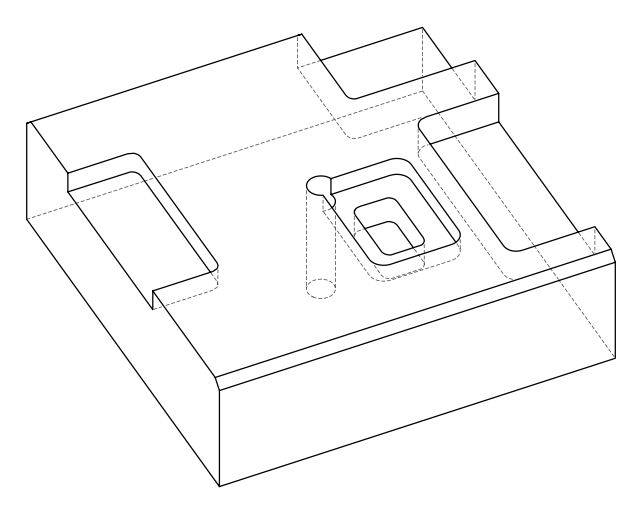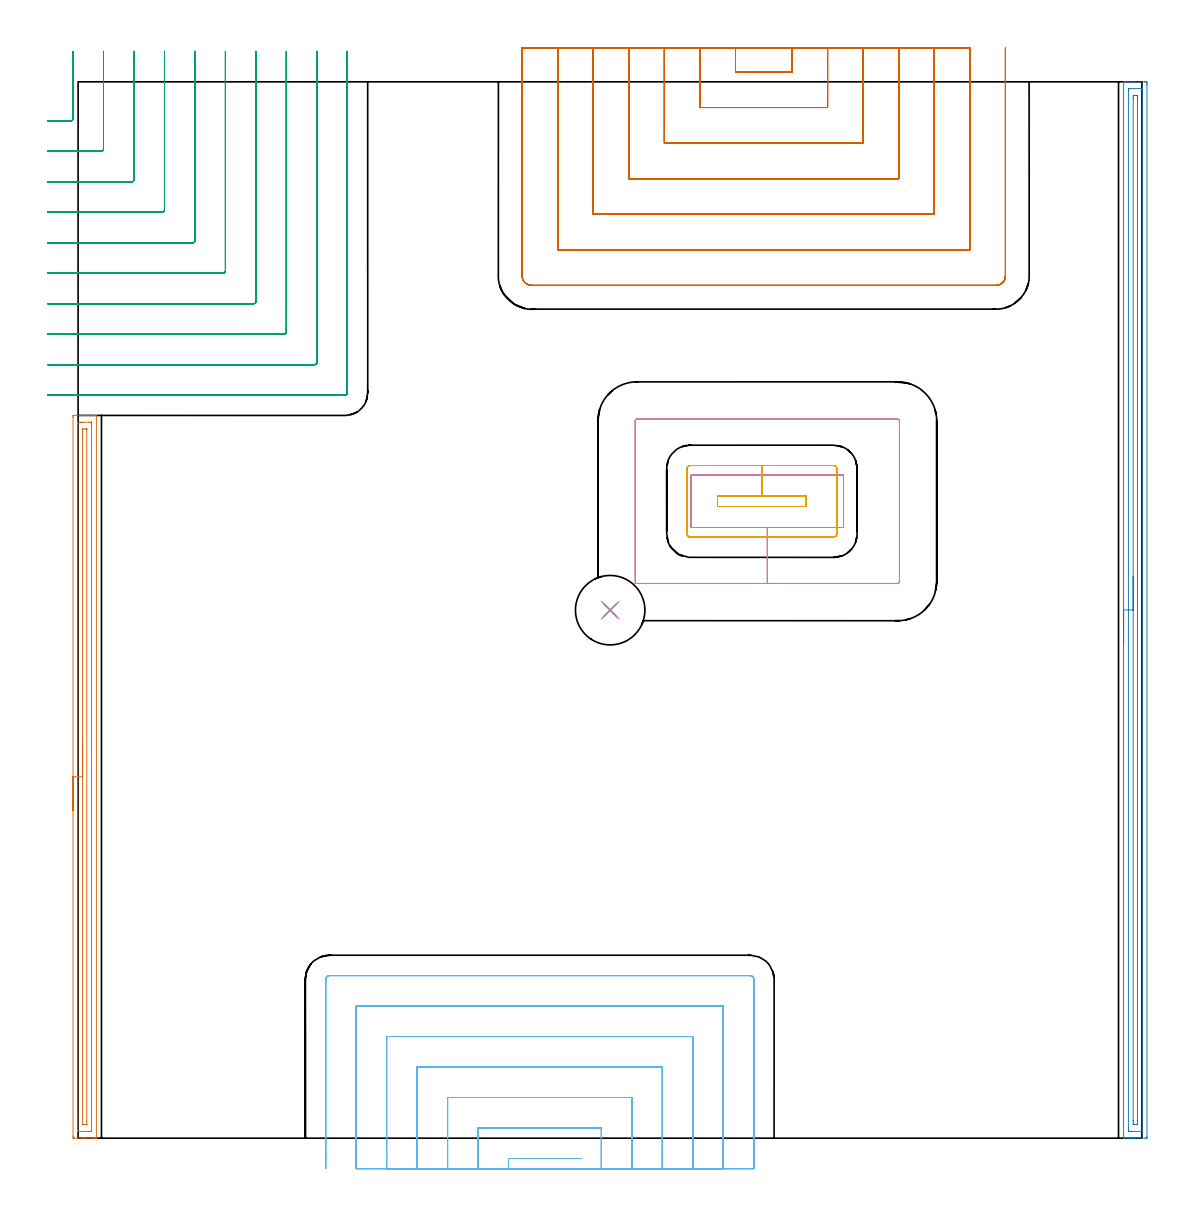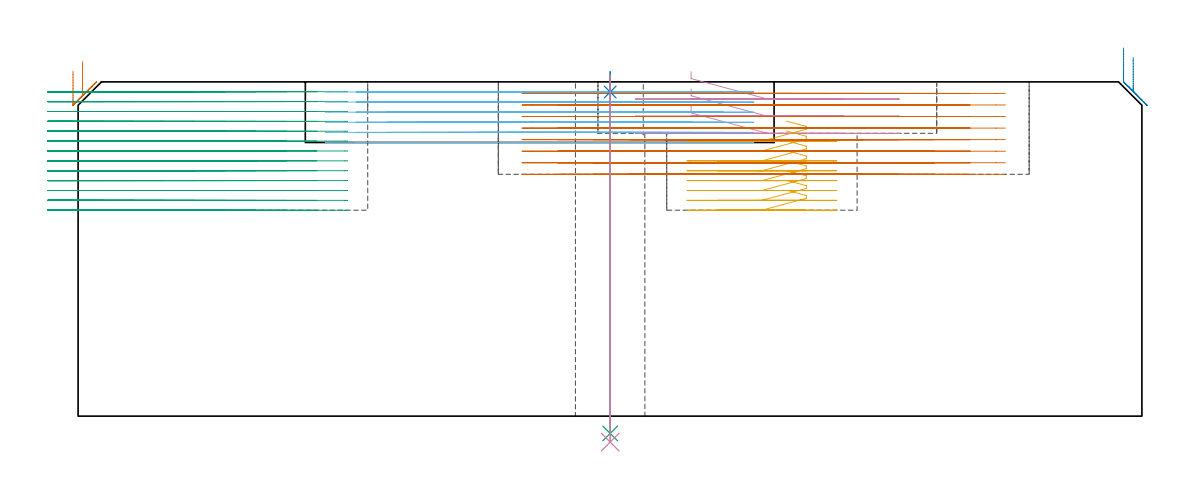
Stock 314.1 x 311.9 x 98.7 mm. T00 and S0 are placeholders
(PLAN: 10 operations, 7 tool changes, 107.5 min)
(1 AREA_MILL | FG_CHAMFER_SURFACE | UGT0205_001 | 5.31 min | 5187 mm3)
(2 AREA_MILL_1 | FG_CHAMFER_SURFACE_1 | UGT0205_001 | 7.67 min | 7431 mm3)
(3 MILL_CORNER_NOTCH_RECTANGULAR | CORNER_NOTCH_RECTANGULAR | NXT0201_011 | Follow Part, ap 3, ae 75% | 31.65 min | 318739 mm3)
(4 MILL_RECTANGULAR_POCKET | POCKET_RECTANGULAR_STRAIGHT | UGT0201_105 | Follow Part, ap 5.5, ae 75% | 2.73 min | 105470 mm3)
(5 MILL_RECTANGULAR_POCKET_1 | POCKET_RECTANGULAR_STRAIGHT_1 | NXT0201_011 | Follow Part, ap 3, ae 75% | 3.91 min | 41313 mm3)
(6 MILL_SLOT | SLOT_PARTIAL_RECTANGULAR | NXT0201_011 | Follow Part, ap 3, ae 75% | 21.74 min | 133399 mm3)
(7 MILL_SLOT_1 | SLOT_PARTIAL_RECTANGULAR_1 | UGT0201_132 | Follow Part, ap 3.5, ae 75% | 33.57 min | 285972 mm3)
(8 SPOT_DRILL | STEP1HOLE | NXT0321_9005560120000 | 0.05 min | 23 mm3)
(9 DRILL_THROUGH_HOLE_INTO_CENTER | STEP1HOLE | UGT0301_515 | 0.42 min | 10301 mm3)
(10 DRILL_TO_ENLARGE_THROUGH_HOLE | STEP1HOLE | UGT0301_050 | 0.44 min | 20179 mm3)
(TOOL UGT0205_001 | Chamfer Mill 20 x 3 x 45 deg. | D20 FL50 Z2)
(TOOL NXT0201_011 | ENDMILL 12mm [2P460-1200-NA 1630] | D12 FL38 Z6)
(TOOL UGT0201_105 | End Mill 22 mm | D22 FL25 Z2)
(TOOL UGT0201_132 | Carbide End Mill 14.0 | D14 FL30 Z4)
(TOOL NXT0321_9005560120000 | NC Spot Drill, 120deg, 12mm, HSS, Uncoated | D12 PA120 FL30 Z2)
(TOOL UGT0301_515 | Carbide Drill 12.0 mm | D12 PA118 FL101 Z2)
(TOOL UGT0301_050 | Twist Drill 20.5 mm | D20.5 PA118 FL145 Z2)
(OP 1 AREA_MILL)
G17 G21 G94 G90
T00 M6
G54
G17 G0 G90 X-1.5 Y96.7 S1061 M3
G43 Z108.7 H0
Z101.8
G94 G1 Y96.738 Z100.928 F250.
Y96.852 Z100.064
Y97.041 Z99.212
Y97.303 Z98.38
Y97.637 Z97.574
Y98.04 Z96.8
Y98.508 Z96.064
Y99.04 Z95.372
Y99.629 Z94.729
Y100.272 Z94.14
Y100.964 Z93.609
Y101.7 Z93.14
Y102.474 Z92.737
Y103.28 Z92.403
Y104.112 Z92.141
Y104.963 Z91.952
Y105.828 Z91.838
Y106.7 Z91.8
X-1.499 Y212.806 Z91.801
X-1.496 Y213.191 Z91.802
X-1.492 Y213.39 Z91.805
X-1.118 Y213.4 Z92.179
X1.512 Z94.806
X2.097 Z95.394
X2.388 Z95.685
X4.141 Z97.436
X4.725 Z98.024
X5.146 Z98.445
X5.275 Y213.398 Z98.567
X5.397 Y213.39 Z98.688
X5.4 Y213.252 Z98.7
Y0.148
X5.398 Y0.01 Z98.688
X5.275 Y0.002 Z98.567
X5.146 Y0. Z98.445
X4.724 Z98.023
X4.141 Z97.436
X2.097 Z95.394
X1.512 Z94.806
X0.928 Z94.223
X-1.118 Y0.001 Z92.179
X-1.336 Y0.004 Z91.96
X-1.492 Y0.01 Z91.805
X-1.496 Y0.209 Z91.802
X-1.499 Y0.594 Z91.801
X-1.5 Y106.7 Z91.8
X-0.086 Z93.214
X-0.085 Y210.863 Z93.215
X-0.083 Y211.023 Z93.217
X-0.079 Y211.379 Z93.221
X0.27 Y211.394 Z93.57
X0.635 Y211.398 Z93.935
X1.141 Y211.4 Z94.441
X1.512 Z94.812
X3.265 Z96.565
X3.771 Z97.071
X3.924 Y211.397 Z97.224
X3.95 Y211.395 Z97.25
X3.972 Y211.391 Z97.272
X3.979 Y211.361 Z97.279
X3.983 Y211.183 Z97.283
X3.985 Y211.023 Z97.285
X3.986 Y210.289 Z97.286
X3.985 Y2.537 Z97.285
X3.983 Y2.377 Z97.283
X3.979 Y2.02 Z97.279
X3.63 Y2.006 Z96.93
X3.265 Y2.002 Z96.565
X2.759 Y2. Z96.059
X2.388 Z95.688
X0.635 Z93.935
X0.129 Z93.429
X-0.024 Y2.003 Z93.276
X-0.05 Y2.005 Z93.25
X-0.072 Y2.009 Z93.228
X-0.079 Y2.039 Z93.221
X-0.083 Y2.217 Z93.217
X-0.085 Y2.377 Z93.215
X-0.086 Y3.111 Z93.214
Y6.348
Y106.7
X1.328 Z94.628
X1.329 Y208.534 Z94.629
X1.33 Y209.239 Z94.63
X1.331 Y209.332 Z94.631
X1.335 Y209.377 Z94.635
X1.337 Y209.39 Z94.637
X1.358 Y209.395 Z94.658
X1.512 Y209.398 Z94.812
X2.231 Y209.4 Z95.531
X2.388 Y209.398 Z95.688
X2.546 Y209.392 Z95.846
X2.563 Y209.39 Z95.863
X2.565 Y209.381 Z95.865
X2.569 Y209.351 Z95.869
X2.571 Y209.301 Z95.871
Y209.239
Y4.866
X2.57 Y4.161 Z95.87
X2.569 Y4.068 Z95.869
X2.565 Y4.023 Z95.865
X2.563 Y4.01 Z95.863
X2.542 Y4.005 Z95.842
X2.388 Y4.002 Z95.688
X1.669 Y4. Z94.969
X1.512 Y4.002 Z94.812
X1.354 Y4.008 Z94.654
X1.337 Y4.01 Z94.637
X1.335 Y4.019 Z94.635
X1.331 Y4.049 Z94.631
X1.329 Y4.099 Z94.629
Y4.161
X1.328 Y106.7 Z94.628
Y107.572 Z94.667
Y108.436 Z94.78
Y109.288 Z94.969
Y110.12 Z95.232
Y110.926 Z95.565
Y111.7 Z95.968
Y112.436 Z96.437
Y113.128 Z96.968
Y113.771 Z97.557
Y114.36 Z98.201
Y114.891 Z98.893
Y115.36 Z99.628
Y115.763 Z100.402
Y116.097 Z101.208
Y116.359 Z102.04
Y116.548 Z102.892
Y116.662 Z103.757
Y116.7 Z104.628
G0 Z108.7
M5
M2
(OP 2 AREA_MILL_1)
G17 G21 G94 G90
T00 M6
G54
G17 G0 G90 X308.7 Y145.95 S1061 M3
G43 Z108.7 H0
G94 G1 Y145.988 Z107.828 F250.
Y146.102 Z106.963
Y146.291 Z106.112
Y146.553 Z105.28
Y146.887 Z104.474
Y147.29 Z103.7
Y147.758 Z102.964
Y148.29 Z102.272
Y148.879 Z101.629
Y149.522 Z101.039
Y150.214 Z100.508
Y150.95 Z100.04
Y151.724 Z99.637
Y152.53 Z99.303
Y153.362 Z99.041
Y154.213 Z98.852
Y155.078 Z98.738
Y155.95 Z98.7
Y311.737
X308.702 Y311.89 Z98.688
X308.838 Y311.898 Z98.554
X308.98 Y311.9 Z98.42
X309.317 Z98.082
X309.959 Z97.436
X311.156 Z96.241
X311.712 Z95.682
X314.94 Z92.457
X315.218 Y311.897 Z92.179
X315.592 Y311.89 Z91.805
X315.596 Y311.676 Z91.802
X315.599 Y311.29 Z91.801
X315.6 Y310.901 Z91.8
X315.599 Y0.61 Z91.801
X315.597 Y0.224 Z91.802
X315.592 Y0.01 Z91.805
X315.218 Y0. Z92.179
X311.712 Z95.682
X311.156 Z96.241
X310.835 Z96.561
X310.279 Z97.117
X309.959 Z97.436
X308.98 Z98.42
X308.838 Y0.002 Z98.554
X308.702 Y0.01 Z98.688
X308.7 Y0.163 Z98.7
Y155.95
X310.114 Z97.286
X310.115 Y309.505 Z97.285
X310.119 Y309.871 Z97.281
X310.121 Y309.886 Z97.279
X310.146 Y309.891 Z97.254
X310.214 Y309.897 Z97.186
X310.318 Y309.899 Z97.082
X310.447 Y309.9 Z96.953
X313.077 Z94.323
X313.953 Z93.447
X314.122 Y309.898 Z93.278
X314.151 Y309.895 Z93.249
X314.177 Y309.891 Z93.223
X314.179 Y309.853 Z93.221
X314.184 Y309.664 Z93.216
X314.185 Y309.505 Z93.215
X314.186 Y308.77 Z93.214
X314.185 Y2.395 Z93.215
X314.181 Y2.029 Z93.219
X314.179 Y2.014 Z93.221
X314.154 Y2.009 Z93.246
X314.086 Y2.003 Z93.314
X313.982 Y2.001 Z93.418
X313.853 Y2. Z93.547
X311.223 Z96.177
X310.347 Z97.053
X310.178 Y2.002 Z97.222
X310.149 Y2.005 Z97.251
X310.123 Y2.009 Z97.277
X310.12 Y2.047 Z97.28
X310.116 Y2.236 Z97.284
X310.115 Y2.395 Z97.285
X310.114 Y3.13 Z97.286
Y155.95
X311.528 Z95.872
X311.529 Y306.826 Z95.871
X311.53 Y307.012 Z95.87
X311.535 Y307.719 Z95.865
X311.541 Y307.893 Z95.859
X311.712 Y307.895 Z95.688
X312.412 Y307.898 Z94.988
X312.588 Y307.895 Z94.812
X312.759 Y307.89 Z94.641
X312.765 Y307.719 Z94.635
X312.768 Y307.536 Z94.632
X312.771 Y306.826 Z94.629
Y306.64
Y5.074
X312.77 Y4.888 Z94.63
X312.764 Y4.181 Z94.636
X312.759 Y4.007 Z94.641
X312.588 Y4.005 Z94.812
X311.888 Y4.002 Z95.512
X311.712 Y4.005 Z95.688
X311.541 Y4.01 Z95.859
X311.535 Y4.181 Z95.865
X311.531 Y4.364 Z95.869
X311.529 Y5.074 Z95.871
X311.528 Y5.26 Z95.872
Y155.95
Y156.822 Z95.91
Y157.686 Z96.023
Y158.538 Z96.212
Y159.37 Z96.475
Y160.176 Z96.808
Y160.95 Z97.211
Y161.686 Z97.68
Y162.378 Z98.211
Y163.021 Z98.8
Y163.61 Z99.444
Y164.141 Z100.136
Y164.61 Z100.872
Y165.013 Z101.645
Y165.347 Z102.451
Y165.609 Z103.283
Y165.798 Z104.135
Y165.912 Z105.
Y165.95 Z105.872
G0 Z108.7
M5
M2
(OP 3 MILL_CORNER_NOTCH_RECTANGULAR)
G17 G21 G94 G90
T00 M6
G54
G17 G0 G90 X-9. Y300.4 S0 M3
G43 Z108.7 H1
Z95.785
G94 G1 X-6. F250.
X-2.094 F500.
G3 X-1.5 Y300.994 R0.6
G1 Y317.709
Y320.709 F250.
G0 Z108.7
X-9. Y291.4
Z95.785
G1 X-6.
X6.905 F500.
G3 X7.5 Y291.995 R0.6
G1 Y317.9
Y320.9 F250.
G0 Z108.7
X-9. Y282.4
Z95.785
G1 X-6.
X15.905 F500.
G3 X16.5 Y282.995 R0.6
G1 Y317.9
Y320.9 F250.
G0 Z108.7
X-9. Y273.4
Z95.785
G1 X-6.
X24.905 F500.
G3 X25.5 Y273.995 R0.6
G1 Y317.9
Y320.9 F250.
G0 Z108.7
X-9. Y264.4
Z95.785
G1 X-6.
X33.904 F500.
G3 X34.5 Y264.996 R0.6
G1 Y317.9
Y320.9 F250.
G0 Z108.7
X-9. Y255.4
Z95.785
G1 X-6.
X42.904 F500.
G3 X43.5 Y255.996 R0.6
G1 Y317.9
Y320.9 F250.
G0 Z108.7
X-9. Y246.4
Z95.785
G1 X-6.
X51.904 F500.
G3 X52.5 Y246.996 R0.6
G1 Y317.9
Y320.9 F250.
G0 Z108.7
X-9. Y237.4
Z95.785
G1 X-6.
X60.903 F500.
G3 X61.5 Y237.997 R0.6
G1 Y317.9
Y320.9 F250.
G0 Z108.7
X-9. Y228.4
Z95.785
G1 X-6.
X69.903 F500.
G3 X70.5 Y228.997 R0.6
G1 Y317.9
Y320.9 F250.
G0 Z108.7
X-9. Y219.4
Z95.785
G1 X-6.
X78.8 F500.
G3 X79.5 Y220.1 R0.7
G1 Y317.9
Y320.9 F250.
G0 Z108.7
X-9. Y300.4
Z92.869
G1 X-6.
X-2.094 F500.
G3 X-1.5 Y300.994 R0.6
G1 Y317.709
Y320.709 F250.
G0 Z108.7
X-9. Y291.4
Z92.869
G1 X-6.
X6.905 F500.
G3 X7.5 Y291.995 R0.6
G1 Y317.9
Y320.9 F250.
G0 Z108.7
X-9. Y282.4
Z92.869
G1 X-6.
X15.905 F500.
G3 X16.5 Y282.995 R0.6
G1 Y317.9
Y320.9 F250.
G0 Z108.7
X-9. Y273.4
Z92.869
G1 X-6.
X24.905 F500.
G3 X25.5 Y273.995 R0.6
G1 Y317.9
Y320.9 F250.
G0 Z108.7
X-9. Y264.4
Z92.869
G1 X-6.
X33.904 F500.
G3 X34.5 Y264.996 R0.6
G1 Y317.9
Y320.9 F250.
G0 Z108.7
X-9. Y255.4
Z92.869
G1 X-6.
X42.904 F500.
G3 X43.5 Y255.996 R0.6
G1 Y317.9
Y320.9 F250.
G0 Z108.7
X-9. Y246.4
Z92.869
G1 X-6.
X51.904 F500.
G3 X52.5 Y246.996 R0.6
G1 Y317.9
Y320.9 F250.
G0 Z108.7
X-9. Y237.4
Z92.869
G1 X-6.
X60.904 F500.
G3 X61.5 Y237.996 R0.6
G1 Y317.9
Y320.9 F250.
G0 Z108.7
X-9. Y228.4
Z92.869
G1 X-6.
X69.903 F500.
G3 X70.5 Y228.997 R0.6
G1 Y317.9
Y320.9 F250.
G0 Z108.7
X-9. Y219.4
Z92.869
G1 X-6.
X78.8 F500.
G3 X79.5 Y220.1 R0.7
G1 Y317.9
Y320.9 F250.
G0 Z108.7
X-9. Y300.4
Z89.954
G1 X-6.
X-2.094 F500.
G3 X-1.5 Y300.994 R0.6
G1 Y317.709
Y320.709 F250.
G0 Z108.7
X-9. Y291.4
Z89.954
G1 X-6.
X6.905 F500.
G3 X7.5 Y291.995 R0.6
G1 Y317.9
Y320.9 F250.
G0 Z108.7
X-9. Y282.4
Z89.954
G1 X-6.
X15.905 F500.
G3 X16.5 Y282.995 R0.6
G1 Y317.9
Y320.9 F250.
G0 Z108.7
X-9. Y273.4
Z89.954
G1 X-6.
X24.905 F500.
G3 X25.5 Y273.995 R0.6
G1 Y317.9
Y320.9 F250.
G0 Z108.7
X-9. Y264.4
Z89.954
G1 X-6.
X33.904 F500.
G3 X34.5 Y264.996 R0.6
G1 Y317.9
Y320.9 F250.
G0 Z108.7
X-9. Y255.4
Z89.954
G1 X-6.
X42.904 F500.
G3 X43.5 Y255.996 R0.6
G1 Y317.9
Y320.9 F250.
G0 Z108.7
X-9. Y246.4
Z89.954
G1 X-6.
X51.904 F500.
G3 X52.5 Y246.996 R0.6
G1 Y317.9
Y320.9 F250.
G0 Z108.7
X-9. Y237.4
Z89.954
G1 X-6.
X60.904 F500.
G3 X61.5 Y237.996 R0.6
G1 Y317.9
Y320.9 F250.
G0 Z108.7
X-9. Y228.4
Z89.954
G1 X-6.
X69.903 F500.
G3 X70.5 Y228.997 R0.6
G1 Y317.9
Y320.9 F250.
G0 Z108.7
X-9. Y219.4
Z89.954
G1 X-6.
X78.8 F500.
G3 X79.5 Y220.1 R0.7
G1 Y317.9
Y320.9 F250.
G0 Z108.7
X-9. Y300.4
Z87.038
G1 X-6.
X-2.094 F500.
G3 X-1.5 Y300.994 R0.6
G1 Y317.709
Y320.709 F250.
G0 Z108.7
X-9. Y291.4
Z87.038
G1 X-6.
X6.905 F500.
G3 X7.5 Y291.995 R0.6
G1 Y317.9
Y320.9 F250.
G0 Z108.7
X-9. Y282.4
Z87.038
G1 X-6.
X15.905 F500.
G3 X16.5 Y282.995 R0.6
G1 Y317.9
Y320.9 F250.
G0 Z108.7
X-9. Y273.4
Z87.038
G1 X-6.
X24.905 F500.
G3 X25.5 Y273.995 R0.6
G1 Y317.9
Y320.9 F250.
G0 Z108.7
X-9. Y264.4
Z87.038
G1 X-6.
X33.904 F500.
G3 X34.5 Y264.996 R0.6
G1 Y317.9
Y320.9 F250.
G0 Z108.7
X-9. Y255.4
Z87.038
G1 X-6.
X42.904 F500.
G3 X43.5 Y255.996 R0.6
G1 Y317.9
Y320.9 F250.
G0 Z108.7
X-9. Y246.4
Z87.038
G1 X-6.
X51.904 F500.
G3 X52.5 Y246.996 R0.6
G1 Y317.9
Y320.9 F250.
G0 Z108.7
X-9. Y237.4
Z87.038
G1 X-6.
X60.904 F500.
G3 X61.5 Y237.996 R0.6
G1 Y317.9
Y320.9 F250.
G0 Z108.7
X-9. Y228.4
Z87.038
G1 X-6.
X69.903 F500.
G3 X70.5 Y228.997 R0.6
G1 Y317.9
Y320.9 F250.
G0 Z108.7
X-9. Y219.4
Z87.038
G1 X-6.
X78.8 F500.
G3 X79.5 Y220.1 R0.7
G1 Y317.9
Y320.9 F250.
G0 Z108.7
X-9. Y300.4
Z84.123
G1 X-6.
X-2.094 F500.
G3 X-1.5 Y300.994 R0.6
G1 Y317.709
Y320.709 F250.
G0 Z108.7
X-9. Y291.4
Z84.123
G1 X-6.
X6.905 F500.
G3 X7.5 Y291.995 R0.6
G1 Y317.9
Y320.9 F250.
G0 Z108.7
X-9. Y282.4
Z84.123
G1 X-6.
X15.905 F500.
G3 X16.5 Y282.995 R0.6
G1 Y317.9
Y320.9 F250.
G0 Z108.7
X-9. Y273.4
Z84.123
G1 X-6.
X24.905 F500.
G3 X25.5 Y273.995 R0.6
G1 Y317.9
Y320.9 F250.
G0 Z108.7
X-9. Y264.4
Z84.123
G1 X-6.
X33.904 F500.
G3 X34.5 Y264.996 R0.6
G1 Y317.9
Y320.9 F250.
G0 Z108.7
X-9. Y255.4
Z84.123
G1 X-6.
X42.904 F500.
G3 X43.5 Y255.996 R0.6
G1 Y317.9
Y320.9 F250.
G0 Z108.7
X-9. Y246.4
Z84.123
G1 X-6.
X51.904 F500.
G3 X52.5 Y246.996 R0.6
G1 Y317.9
Y320.9 F250.
G0 Z108.7
X-9. Y237.4
Z84.123
G1 X-6.
X60.904 F500.
G3 X61.5 Y237.996 R0.6
G1 Y317.9
Y320.9 F250.
G0 Z108.7
X-9. Y228.4
Z84.123
G1 X-6.
X69.903 F500.
G3 X70.5 Y228.997 R0.6
G1 Y317.9
Y320.9 F250.
G0 Z108.7
X-9. Y219.4
Z84.123
G1 X-6.
X78.8 F500.
G3 X79.5 Y220.1 R0.7
G1 Y317.9
Y320.9 F250.
G0 Z108.7
X-9. Y300.4
Z81.208
G1 X-6.
X-2.094 F500.
G3 X-1.5 Y300.994 R0.6
G1 Y317.709
Y320.709 F250.
G0 Z108.7
X-9. Y291.4
Z81.208
G1 X-6.
X6.905 F500.
G3 X7.5 Y291.995 R0.6
G1 Y317.9
Y320.9 F250.
G0 Z108.7
X-9. Y282.4
Z81.208
G1 X-6.
X15.905 F500.
G3 X16.5 Y282.995 R0.6
G1 Y317.9
Y320.9 F250.
G0 Z108.7
X-9. Y273.4
Z81.208
G1 X-6.
X24.905 F500.
G3 X25.5 Y273.995 R0.6
G1 Y317.9
Y320.9 F250.
G0 Z108.7
X-9. Y264.4
Z81.208
G1 X-6.
X33.904 F500.
G3 X34.5 Y264.996 R0.6
G1 Y317.9
Y320.9 F250.
G0 Z108.7
X-9. Y255.4
Z81.208
G1 X-6.
X42.904 F500.
G3 X43.5 Y255.996 R0.6
G1 Y317.9
Y320.9 F250.
G0 Z108.7
X-9. Y246.4
Z81.208
G1 X-6.
X51.904 F500.
G3 X52.5 Y246.996 R0.6
G1 Y317.9
Y320.9 F250.
G0 Z108.7
X-9. Y237.4
Z81.208
G1 X-6.
X60.904 F500.
G3 X61.5 Y237.996 R0.6
G1 Y317.9
Y320.9 F250.
G0 Z108.7
X-9. Y228.4
Z81.208
G1 X-6.
X69.903 F500.
G3 X70.5 Y228.997 R0.6
G1 Y317.9
Y320.9 F250.
G0 Z108.7
X-9. Y219.4
Z81.208
G1 X-6.
X78.8 F500.
G3 X79.5 Y220.1 R0.7
G1 Y317.9
Y320.9 F250.
G0 Z108.7
X-9. Y300.4
Z78.292
G1 X-6.
X-2.094 F500.
G3 X-1.5 Y300.994 R0.6
G1 Y317.709
Y320.709 F250.
G0 Z108.7
X-9. Y291.4
Z78.292
G1 X-6.
X6.905 F500.
G3 X7.5 Y291.995 R0.6
G1 Y317.9
Y320.9 F250.
G0 Z108.7
X-9. Y282.4
Z78.292
G1 X-6.
X15.905 F500.
G3 X16.5 Y282.995 R0.6
G1 Y317.9
Y320.9 F250.
G0 Z108.7
X-9. Y273.4
Z78.292
G1 X-6.
X24.905 F500.
G3 X25.5 Y273.995 R0.6
G1 Y317.9
Y320.9 F250.
G0 Z108.7
X-9. Y264.4
Z78.292
G1 X-6.
X33.904 F500.
G3 X34.5 Y264.996 R0.6
G1 Y317.9
Y320.9 F250.
G0 Z108.7
X-9. Y255.4
Z78.292
G1 X-6.
X42.904 F500.
G3 X43.5 Y255.996 R0.6
G1 Y317.9
Y320.9 F250.
G0 Z108.7
X-9. Y246.4
Z78.292
G1 X-6.
X51.904 F500.
G3 X52.5 Y246.996 R0.6
G1 Y317.9
Y320.9 F250.
G0 Z108.7
X-9. Y237.4
Z78.292
G1 X-6.
X60.904 F500.
G3 X61.5 Y237.996 R0.6
G1 Y317.9
Y320.9 F250.
G0 Z108.7
X-9. Y228.4
Z78.292
G1 X-6.
X69.903 F500.
G3 X70.5 Y228.997 R0.6
G1 Y317.9
Y320.9 F250.
G0 Z108.7
X-9. Y219.4
Z78.292
G1 X-6.
X78.8 F500.
G3 X79.5 Y220.1 R0.7
G1 Y317.9
Y320.9 F250.
G0 Z108.7
X-9. Y300.4
Z75.377
G1 X-6.
X-2.094 F500.
G3 X-1.5 Y300.994 R0.6
G1 Y317.709
Y320.709 F250.
G0 Z108.7
X-9. Y291.4
Z75.377
G1 X-6.
X6.905 F500.
G3 X7.5 Y291.995 R0.6
G1 Y317.9
Y320.9 F250.
G0 Z108.7
X-9. Y282.4
Z75.377
G1 X-6.
X15.905 F500.
G3 X16.5 Y282.995 R0.6
G1 Y317.9
Y320.9 F250.
G0 Z108.7
X-9. Y273.4
Z75.377
G1 X-6.
X24.905 F500.
G3 X25.5 Y273.995 R0.6
G1 Y317.9
Y320.9 F250.
G0 Z108.7
X-9. Y264.4
Z75.377
G1 X-6.
X33.904 F500.
G3 X34.5 Y264.996 R0.6
G1 Y317.9
Y320.9 F250.
G0 Z108.7
X-9. Y255.4
Z75.377
G1 X-6.
X42.904 F500.
G3 X43.5 Y255.996 R0.6
G1 Y317.9
Y320.9 F250.
G0 Z108.7
X-9. Y246.4
Z75.377
G1 X-6.
X51.904 F500.
G3 X52.5 Y246.996 R0.6
G1 Y317.9
Y320.9 F250.
G0 Z108.7
X-9. Y237.4
Z75.377
G1 X-6.
X60.904 F500.
G3 X61.5 Y237.996 R0.6
G1 Y317.9
Y320.9 F250.
G0 Z108.7
X-9. Y228.4
Z75.377
G1 X-6.
X69.903 F500.
G3 X70.5 Y228.997 R0.6
G1 Y317.9
Y320.9 F250.
G0 Z108.7
X-9. Y219.4
Z75.377
G1 X-6.
X78.8 F500.
G3 X79.5 Y220.1 R0.7
G1 Y317.9
Y320.9 F250.
G0 Z108.7
X-9. Y300.4
Z72.462
G1 X-6.
X-2.094 F500.
G3 X-1.5 Y300.994 R0.6
G1 Y317.709
Y320.709 F250.
G0 Z108.7
X-9. Y291.4
Z72.462
G1 X-6.
X6.905 F500.
G3 X7.5 Y291.995 R0.6
G1 Y317.9
Y320.9 F250.
G0 Z108.7
X-9. Y282.4
Z72.462
G1 X-6.
X15.905 F500.
G3 X16.5 Y282.995 R0.6
G1 Y317.9
Y320.9 F250.
G0 Z108.7
X-9. Y273.4
Z72.462
G1 X-6.
X24.905 F500.
G3 X25.5 Y273.995 R0.6
G1 Y317.9
Y320.9 F250.
G0 Z108.7
X-9. Y264.4
Z72.462
G1 X-6.
X33.904 F500.
G3 X34.5 Y264.996 R0.6
G1 Y317.9
Y320.9 F250.
G0 Z108.7
X-9. Y255.4
Z72.462
G1 X-6.
X42.904 F500.
G3 X43.5 Y255.996 R0.6
G1 Y317.9
Y320.9 F250.
G0 Z108.7
X-9. Y246.4
Z72.462
G1 X-6.
X51.904 F500.
G3 X52.5 Y246.996 R0.6
G1 Y317.9
Y320.9 F250.
G0 Z108.7
X-9. Y237.4
Z72.462
G1 X-6.
X60.904 F500.
G3 X61.5 Y237.996 R0.6
G1 Y317.9
Y320.9 F250.
G0 Z108.7
X-9. Y228.4
Z72.462
G1 X-6.
X69.903 F500.
G3 X70.5 Y228.997 R0.6
G1 Y317.9
Y320.9 F250.
G0 Z108.7
X-9. Y219.4
Z72.462
G1 X-6.
X78.8 F500.
G3 X79.5 Y220.1 R0.7
G1 Y317.9
Y320.9 F250.
G0 Z108.7
X-9. Y300.4
Z69.546
G1 X-6.
X-2.094 F500.
G3 X-1.5 Y300.994 R0.6
G1 Y317.709
Y320.709 F250.
G0 Z108.7
X-9. Y291.4
Z69.546
G1 X-6.
X6.905 F500.
G3 X7.5 Y291.995 R0.6
G1 Y317.9
Y320.9 F250.
G0 Z108.7
X-9. Y282.4
Z69.546
G1 X-6.
X15.905 F500.
G3 X16.5 Y282.995 R0.6
G1 Y317.9
Y320.9 F250.
G0 Z108.7
X-9. Y273.4
Z69.546
G1 X-6.
X24.905 F500.
G3 X25.5 Y273.995 R0.6
G1 Y317.9
Y320.9 F250.
G0 Z108.7
X-9. Y264.4
Z69.546
G1 X-6.
X33.904 F500.
G3 X34.5 Y264.996 R0.6
G1 Y317.9
Y320.9 F250.
G0 Z108.7
X-9. Y255.4
Z69.546
G1 X-6.
X42.904 F500.
G3 X43.5 Y255.996 R0.6
G1 Y317.9
Y320.9 F250.
G0 Z108.7
X-9. Y246.4
Z69.546
G1 X-6.
X51.904 F500.
G3 X52.5 Y246.996 R0.6
G1 Y317.9
Y320.9 F250.
G0 Z108.7
X-9. Y237.4
Z69.546
G1 X-6.
X60.904 F500.
G3 X61.5 Y237.996 R0.6
G1 Y317.9
Y320.9 F250.
G0 Z108.7
X-9. Y228.4
Z69.546
G1 X-6.
X69.903 F500.
G3 X70.5 Y228.997 R0.6
G1 Y317.9
Y320.9 F250.
G0 Z108.7
X-9. Y219.4
Z69.546
G1 X-6.
X78.8 F500.
G3 X79.5 Y220.1 R0.7
G1 Y317.9
Y320.9 F250.
G0 Z108.7
X-9. Y300.4
Z66.631
G1 X-6.
X-2.094 F500.
G3 X-1.5 Y300.994 R0.6
G1 Y317.709
Y320.709 F250.
G0 Z108.7
X-9. Y291.4
Z66.631
G1 X-6.
X6.905 F500.
G3 X7.5 Y291.995 R0.6
G1 Y317.9
Y320.9 F250.
G0 Z108.7
X-9. Y282.4
Z66.631
G1 X-6.
X15.905 F500.
G3 X16.5 Y282.995 R0.6
G1 Y317.9
Y320.9 F250.
G0 Z108.7
X-9. Y273.4
Z66.631
G1 X-6.
X24.905 F500.
G3 X25.5 Y273.995 R0.6
G1 Y317.9
Y320.9 F250.
G0 Z108.7
X-9. Y264.4
Z66.631
G1 X-6.
X33.904 F500.
G3 X34.5 Y264.996 R0.6
G1 Y317.9
Y320.9 F250.
G0 Z108.7
X-9. Y255.4
Z66.631
G1 X-6.
X42.904 F500.
G3 X43.5 Y255.996 R0.6
G1 Y317.9
Y320.9 F250.
G0 Z108.7
X-9. Y246.4
Z66.631
G1 X-6.
X51.904 F500.
G3 X52.5 Y246.996 R0.6
G1 Y317.9
Y320.9 F250.
G0 Z108.7
X-9. Y237.4
Z66.631
G1 X-6.
X60.904 F500.
G3 X61.5 Y237.996 R0.6
G1 Y317.9
Y320.9 F250.
G0 Z108.7
X-9. Y228.4
Z66.631
G1 X-6.
X69.903 F500.
G3 X70.5 Y228.997 R0.6
G1 Y317.9
Y320.9 F250.
G0 Z108.7
X-9. Y219.4
Z66.631
G1 X-6.
X78.8 F500.
G3 X79.5 Y220.1 R0.7
G1 Y317.9
Y320.9 F250.
G0 Z108.7
X-9. Y300.4
Z63.715
G1 X-6.
X-2.094 F500.
G3 X-1.5 Y300.994 R0.6
G1 Y317.709
Y320.709 F250.
G0 Z108.7
X-9. Y291.4
Z63.715
G1 X-6.
X6.905 F500.
G3 X7.5 Y291.995 R0.6
G1 Y317.9
Y320.9 F250.
G0 Z108.7
X-9. Y282.4
Z63.715
G1 X-6.
X15.905 F500.
G3 X16.5 Y282.995 R0.6
G1 Y317.9
Y320.9 F250.
G0 Z108.7
X-9. Y273.4
Z63.715
G1 X-6.
X24.905 F500.
G3 X25.5 Y273.995 R0.6
G1 Y317.9
Y320.9 F250.
G0 Z108.7
X-9. Y264.4
Z63.715
G1 X-6.
X33.904 F500.
G3 X34.5 Y264.996 R0.6
G1 Y317.9
Y320.9 F250.
G0 Z108.7
X-9. Y255.4
Z63.715
G1 X-6.
X42.904 F500.
G3 X43.5 Y255.996 R0.6
G1 Y317.9
Y320.9 F250.
G0 Z108.7
X-9. Y246.4
Z63.715
G1 X-6.
X51.904 F500.
G3 X52.5 Y246.996 R0.6
G1 Y317.9
Y320.9 F250.
G0 Z108.7
X-9. Y237.4
Z63.715
G1 X-6.
X60.904 F500.
G3 X61.5 Y237.996 R0.6
G1 Y317.9
Y320.9 F250.
G0 Z108.7
X-9. Y228.4
Z63.715
G1 X-6.
X69.903 F500.
G3 X70.5 Y228.997 R0.6
G1 Y317.9
Y320.9 F250.
G0 Z108.7
X-9. Y219.4
Z63.715
G1 X-6.
X78.8 F500.
G3 X79.5 Y220.1 R0.7
G1 Y317.9
Y320.9 F250.
G0 Z108.7
X-9. Y300.4
Z60.8
G1 X-6.
X-2.094 F500.
G3 X-1.5 Y300.994 R0.6
G1 Y317.709
Y320.709 F250.
G0 Z108.7
X-9. Y291.4
Z60.8
G1 X-6.
X6.905 F500.
G3 X7.5 Y291.995 R0.6
G1 Y317.9
Y320.9 F250.
G0 Z108.7
X-9. Y282.4
Z60.8
G1 X-6.
X15.905 F500.
G3 X16.5 Y282.995 R0.6
G1 Y317.9
Y320.9 F250.
G0 Z108.7
X-9. Y273.4
Z60.8
G1 X-6.
X24.905 F500.
G3 X25.5 Y273.995 R0.6
G1 Y317.9
Y320.9 F250.
G0 Z108.7
X-9. Y264.4
Z60.8
G1 X-6.
X33.904 F500.
G3 X34.5 Y264.996 R0.6
G1 Y317.9
Y320.9 F250.
G0 Z108.7
X-9. Y255.4
Z60.8
G1 X-6.
X42.904 F500.
G3 X43.5 Y255.996 R0.6
G1 Y317.9
Y320.9 F250.
G0 Z108.7
X-9. Y246.4
Z60.8
G1 X-6.
X51.904 F500.
G3 X52.5 Y246.996 R0.6
G1 Y317.9
Y320.9 F250.
G0 Z108.7
X-9. Y237.4
Z60.8
G1 X-6.
X60.904 F500.
G3 X61.5 Y237.996 R0.6
G1 Y317.9
Y320.9 F250.
G0 Z108.7
X-9. Y228.4
Z60.8
G1 X-6.
X69.903 F500.
G3 X70.5 Y228.997 R0.6
G1 Y317.9
Y320.9 F250.
G0 Z108.7
X-9. Y219.4
Z60.8
G1 X-6.
X78.8 F500.
G3 X79.5 Y220.1 R0.7
G1 Y317.9
Y320.9 F250.
G0 Z108.7
M5
M2
(OP 4 MILL_RECTANGULAR_POCKET)
G17 G21 G94 G90
T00 M6
G54
G17 G0 G90 X181. Y187.905 S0 M3
G43 Z108.7 H0
Z101.7
G94 G1 Y180.3 Z99.662 F250.
X203.5 Z93.633
X226. F500.
Y195.8
X181.
Y180.3
X203.5
Y163.8
X242.
G3 X242.5 Y164.3 R0.5
G1 Y211.8
G3 X242. Y212.3 R0.5
G1 X165.
G3 X164.5 Y211.8 R0.5
G1 Y163.8
X203.5
X204.5
G0 X181. Y187.905 Z96.633
G1 Y180.3 Z94.595 F250.
X203.5 Z88.567
X226. F500.
Y195.8
X181.
Y180.3
X203.5
Y163.8
X242.
G3 X242.5 Y164.3 R0.5
G1 Y211.8
G3 X242. Y212.3 R0.5
G1 X165.
G3 X164.5 Y211.8 R0.5
G1 Y163.8
X203.5
X204.5
G0 X181. Y187.905 Z91.567
G1 Y180.3 Z89.529 F250.
X203.5 Z83.5
X226. F500.
Y195.8
X181.
Y180.3
X203.5
Y163.8
X242.
G3 X242.5 Y164.3 R0.5
G1 Y211.8
G3 X242. Y212.3 R0.5
G1 X165.
G3 X164.5 Y211.8 R0.5
G1 Y163.8
X203.5
X204.5
G0 Z108.7
M5
M2
(OP 5 MILL_RECTANGULAR_POCKET_1)
G17 G21 G94 G90
T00 M6
G54
G17 G0 G90 X209.124 Y186.5 S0 M3
G43 Z108.7 H1
Z87.123
G94 G1 X215. Z85.548 F250.
Y189.6 Z84.718
X201.9 Z81.208
X188.8 F500.
Y186.5
X215.
Y189.6
X201.9
Y198.6
X180.7
G3 X179.8 Y197.7 R0.9
G1 Y178.4
G3 X180.7 Y177.5 R0.9
G1 X223.1
G3 X224. Y178.4 R0.9
G1 Y197.7
G3 X223.1 Y198.6 R0.9
G1 X201.9
X200.9
G0 X209.124 Y186.5 Z84.208
G1 X215. Z82.633 F250.
Y189.6 Z81.802
X201.9 Z78.292
X188.8 F500.
Y186.5
X215.
Y189.6
X201.9
Y198.6
X180.7
G3 X179.8 Y197.7 R0.9
G1 Y178.4
G3 X180.7 Y177.5 R0.9
G1 X223.1
G3 X224. Y178.4 R0.9
G1 Y197.7
G3 X223.1 Y198.6 R0.9
G1 X201.9
X200.9
G0 X209.124 Y186.5 Z81.292
G1 X215. Z79.718 F250.
Y189.6 Z78.887
X201.9 Z75.377
X188.8 F500.
Y186.5
X215.
Y189.6
X201.9
Y198.6
X180.7
G3 X179.8 Y197.7 R0.9
G1 Y178.4
G3 X180.7 Y177.5 R0.9
G1 X223.1
G3 X224. Y178.4 R0.9
G1 Y197.7
G3 X223.1 Y198.6 R0.9
G1 X201.9
X200.9
G0 X209.124 Y186.5 Z78.377
G1 X215. Z76.802 F250.
Y189.6 Z75.972
X201.9 Z72.462
X188.8 F500.
Y186.5
X215.
Y189.6
X201.9
Y198.6
X180.7
G3 X179.8 Y197.7 R0.9
G1 Y178.4
G3 X180.7 Y177.5 R0.9
G1 X223.1
G3 X224. Y178.4 R0.9
G1 Y197.7
G3 X223.1 Y198.6 R0.9
G1 X201.9
X200.9
G0 X209.124 Y186.5 Z75.462
G1 X215. Z73.887 F250.
Y189.6 Z73.056
X201.9 Z69.546
X188.8 F500.
Y186.5
X215.
Y189.6
X201.9
Y198.6
X180.7
G3 X179.8 Y197.7 R0.9
G1 Y178.4
G3 X180.7 Y177.5 R0.9
G1 X223.1
G3 X224. Y178.4 R0.9
G1 Y197.7
G3 X223.1 Y198.6 R0.9
G1 X201.9
X200.9
G0 X209.124 Y186.5 Z72.546
G1 X215. Z70.972 F250.
Y189.6 Z70.141
X201.9 Z66.631
X188.8 F500.
Y186.5
X215.
Y189.6
X201.9
Y198.6
X180.7
G3 X179.8 Y197.7 R0.9
G1 Y178.4
G3 X180.7 Y177.5 R0.9
G1 X223.1
G3 X224. Y178.4 R0.9
G1 Y197.7
G3 X223.1 Y198.6 R0.9
G1 X201.9
X200.9
G0 X209.124 Y186.5 Z69.631
G1 X215. Z68.056 F250.
Y189.6 Z67.226
X201.9 Z63.715
X188.8 F500.
Y186.5
X215.
Y189.6
X201.9
Y198.6
X180.7
G3 X179.8 Y197.7 R0.9
G1 Y178.4
G3 X180.7 Y177.5 R0.9
G1 X223.1
G3 X224. Y178.4 R0.9
G1 Y197.7
G3 X223.1 Y198.6 R0.9
G1 X201.9
X200.9
G0 X209.124 Y186.5 Z66.715
G1 X215. Z65.141 F250.
Y189.6 Z64.31
X201.9 Z60.8
X188.8 F500.
Y186.5
X215.
Y189.6
X201.9
Y198.6
X180.7
G3 X179.8 Y197.7 R0.9
G1 Y178.4
G3 X180.7 Y177.5 R0.9
G1 X223.1
G3 X224. Y178.4 R0.9
G1 Y197.7
G3 X223.1 Y198.6 R0.9
G1 X201.9
X200.9
G0 Z108.7
M5
M2
(OP 6 MILL_SLOT)
G17 G21 G94 G90
T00 M6
G54
G17 G0 G90 X154.5 Y-9. S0 M3
G43 Z108.7 H1
Z95.717
G94 G1 Y-6. F250.
Y3. F500.
X118.1
Y-6.
Y-9. F250.
X163.5
Y-6.
Y12. F500.
X109.1
Y-6.
Y-9. F250.
X172.5
Y-6.
Y21. F500.
X100.1
Y-6.
Y-9. F250.
X181.5
Y-6.
Y30. F500.
X91.1
Y-6.
Y-9. F250.
X190.5
Y-6.
Y39. F500.
X82.1
Y-6.
Y-9. F250.
X199.5
Y-6.
Y46.9 F500.
G3 X198.4 Y48. R1.1
G1 X74.2
G3 X73.1 Y46.9 R1.1
G1 Y-6.
Y-9. F250.
G0 X154.5 Z92.733
G1 Y-6.
Y3. F500.
X118.1
Y-6.
Y-9. F250.
X163.5
Y-6.
Y12. F500.
X109.1
Y-6.
Y-9. F250.
X172.5
Y-6.
Y21. F500.
X100.1
Y-6.
Y-9. F250.
X181.5
Y-6.
Y30. F500.
X91.1
Y-6.
Y-9. F250.
X190.5
Y-6.
Y39. F500.
X82.1
Y-6.
Y-9. F250.
X199.5
Y-6.
Y46.9 F500.
G3 X198.4 Y48. R1.1
G1 X74.2
G3 X73.1 Y46.9 R1.1
G1 Y-6.
Y-9. F250.
G0 X148.5 Y-6. Z89.75
G1 X145.5
X127.1 F500.
Y-9. F250.
X154.5
Y-6.
Y3. F500.
X118.1
Y-6.
Y-9. F250.
X163.5
Y-6.
Y12. F500.
X109.1
Y-6.
Y-9. F250.
X172.5
Y-6.
Y21. F500.
X100.1
Y-6.
Y-9. F250.
X181.5
Y-6.
Y30. F500.
X91.1
Y-6.
Y-9. F250.
X190.5
Y-6.
Y39. F500.
X82.1
Y-6.
Y-9. F250.
X199.5
Y-6.
Y46.9 F500.
G3 X198.4 Y48. R1.1
G1 X74.2
G3 X73.1 Y46.9 R1.1
G1 Y-6.
Y-9. F250.
G0 X148.5 Y-6. Z86.767
G1 X145.5
X127.1 F500.
Y-9. F250.
X154.5
Y-6.
Y3. F500.
X118.1
Y-6.
Y-9. F250.
X163.5
Y-6.
Y12. F500.
X109.1
Y-6.
Y-9. F250.
X172.5
Y-6.
Y21. F500.
X100.1
Y-6.
Y-9. F250.
X181.5
Y-6.
Y30. F500.
X91.1
Y-6.
Y-9. F250.
X190.5
Y-6.
Y39. F500.
X82.1
Y-6.
Y-9. F250.
X199.5
Y-6.
Y46.9 F500.
G3 X198.4 Y48. R1.1
G1 X74.2
G3 X73.1 Y46.9 R1.1
G1 Y-6.
Y-9. F250.
G0 X148.5 Y-6. Z83.783
G1 X145.5
X127.1 F500.
Y-9. F250.
X154.5
Y-6.
Y3. F500.
X118.1
Y-6.
Y-9. F250.
X163.5
Y-6.
Y12. F500.
X109.1
Y-6.
Y-9. F250.
X172.5
Y-6.
Y21. F500.
X100.1
Y-6.
Y-9. F250.
X181.5
Y-6.
Y30. F500.
X91.1
Y-6.
Y-9. F250.
X190.5
Y-6.
Y39. F500.
X82.1
Y-6.
Y-9. F250.
X199.5
Y-6.
Y46.9 F500.
G3 X198.4 Y48. R1.1
G1 X74.2
G3 X73.1 Y46.9 R1.1
G1 Y-6.
Y-9. F250.
G0 X148.5 Y-6. Z80.8
G1 X145.5
X127.1 F500.
Y-9. F250.
X154.5
Y-6.
Y3. F500.
X118.1
Y-6.
Y-9. F250.
X163.5
Y-6.
Y12. F500.
X109.1
Y-6.
Y-9. F250.
X172.5
Y-6.
Y21. F500.
X100.1
Y-6.
Y-9. F250.
X181.5
Y-6.
Y30. F500.
X91.1
Y-6.
Y-9. F250.
X190.5
Y-6.
Y39. F500.
X82.1
Y-6.
Y-9. F250.
X199.5
Y-6.
Y46.9 F500.
G3 X198.4 Y48. R1.1
G1 X74.2
G3 X73.1 Y46.9 R1.1
G1 Y-6.
Y-9. F250.
G0 Z108.7
M5
M2
(OP 7 MILL_SLOT_1)
G17 G21 G94 G90
T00 M6
G54
G17 G0 G90 X194.1 Y321.9 S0 M3
G43 Z108.7 H0
Z95.287
G94 G1 Y318.9 F250.
Y314.8 F500.
X210.8
Y318.9
Y321.9 F250.
X183.6
Y318.9
Y304.3 F500.
X221.3
Y318.9
Y321.9 F250.
X173.1
Y318.9
Y293.8 F500.
X231.8
Y318.9
Y321.9 F250.
X162.6
Y318.9
Y283.3 F500.
X242.3
Y318.9
Y321.9 F250.
X152.1
Y318.9
Y272.8 F500.
X252.8
Y318.9
Y321.9 F250.
X141.6
Y318.9
Y262.3 F500.
X263.3
Y318.9
Y321.9 F250.
X131.1
Y318.9
Y254.6 F500.
G3 X133.9 Y251.8 R2.8
G1 X271.
G3 X273.8 Y254.6 R2.8
G1 Y318.9
Y321.9 F250.
G0 X194.1 Z91.875
G1 Y318.9
Y314.8 F500.
X210.8
Y318.9
Y321.9 F250.
X183.6
Y318.9
Y304.3 F500.
X221.3
Y318.9
Y321.9 F250.
X173.1
Y318.9
Y293.8 F500.
X231.8
Y318.9
Y321.9 F250.
X162.6
Y318.9
Y283.3 F500.
X242.3
Y318.9
Y321.9 F250.
X152.1
Y318.9
Y272.8 F500.
X252.8
Y318.9
Y321.9 F250.
X141.6
Y318.9
Y262.3 F500.
X263.3
Y318.9
Y321.9 F250.
X131.1
Y318.9
Y254.6 F500.
G3 X133.9 Y251.8 R2.8
G1 X271.
G3 X273.8 Y254.6 R2.8
G1 Y318.9
Y321.9 F250.
G0 X194.1 Z88.462
G1 Y318.9
Y314.8 F500.
X210.8
Y318.9
Y321.9 F250.
X183.6
Y318.9
Y304.3 F500.
X221.3
Y318.9
Y321.9 F250.
X173.1
Y318.9
Y293.8 F500.
X231.8
Y318.9
Y321.9 F250.
X162.6
Y318.9
Y283.3 F500.
X242.3
Y318.9
Y321.9 F250.
X152.1
Y318.9
Y272.8 F500.
X252.8
Y318.9
Y321.9 F250.
X141.6
Y318.9
Y262.3 F500.
X263.3
Y318.9
Y321.9 F250.
X131.1
Y318.9
Y254.6 F500.
G3 X133.9 Y251.8 R2.8
G1 X271.
G3 X273.8 Y254.6 R2.8
G1 Y318.9
Y321.9 F250.
G0 X194.1 Z85.05
G1 Y318.9
Y314.8 F500.
X210.8
Y318.9
Y321.9 F250.
X183.6
Y318.9
Y304.3 F500.
X221.3
Y318.9
Y321.9 F250.
X173.1
Y318.9
Y293.8 F500.
X231.8
Y318.9
Y321.9 F250.
X162.6
Y318.9
Y283.3 F500.
X242.3
Y318.9
Y321.9 F250.
X152.1
Y318.9
Y272.8 F500.
X252.8
Y318.9
Y321.9 F250.
X141.6
Y318.9
Y262.3 F500.
X263.3
Y318.9
Y321.9 F250.
X131.1
Y318.9
Y254.6 F500.
G3 X133.9 Y251.8 R2.8
G1 X271.
G3 X273.8 Y254.6 R2.8
G1 Y318.9
Y321.9 F250.
G0 X194.1 Z81.637
G1 Y318.9
Y314.8 F500.
X210.8
Y318.9
Y321.9 F250.
X183.6
Y318.9
Y304.3 F500.
X221.3
Y318.9
Y321.9 F250.
X173.1
Y318.9
Y293.8 F500.
X231.8
Y318.9
Y321.9 F250.
X162.6
Y318.9
Y283.3 F500.
X242.3
Y318.9
Y321.9 F250.
X152.1
Y318.9
Y272.8 F500.
X252.8
Y318.9
Y321.9 F250.
X141.6
Y318.9
Y262.3 F500.
X263.3
Y318.9
Y321.9 F250.
X131.1
Y318.9
Y254.6 F500.
G3 X133.9 Y251.8 R2.8
G1 X271.
G3 X273.8 Y254.6 R2.8
G1 Y318.9
Y321.9 F250.
G0 X194.1 Z78.225
G1 Y318.9
Y314.8 F500.
X210.8
Y318.9
Y321.9 F250.
X183.6
Y318.9
Y304.3 F500.
X221.3
Y318.9
Y321.9 F250.
X173.1
Y318.9
Y293.8 F500.
X231.8
Y318.9
Y321.9 F250.
X162.6
Y318.9
Y283.3 F500.
X242.3
Y318.9
Y321.9 F250.
X152.1
Y318.9
Y272.8 F500.
X252.8
Y318.9
Y321.9 F250.
X141.6
Y318.9
Y262.3 F500.
X263.3
Y318.9
Y321.9 F250.
X131.1
Y318.9
Y254.6 F500.
G3 X133.9 Y251.8 R2.8
G1 X271.
G3 X273.8 Y254.6 R2.8
G1 Y318.9
Y321.9 F250.
G0 X194.1 Z74.812
G1 Y318.9
Y314.8 F500.
X210.8
Y318.9
Y321.9 F250.
X183.6
Y318.9
Y304.3 F500.
X221.3
Y318.9
Y321.9 F250.
X173.1
Y318.9
Y293.8 F500.
X231.8
Y318.9
Y321.9 F250.
X162.6
Y318.9
Y283.3 F500.
X242.3
Y318.9
Y321.9 F250.
X152.1
Y318.9
Y272.8 F500.
X252.8
Y318.9
Y321.9 F250.
X141.6
Y318.9
Y262.3 F500.
X263.3
Y318.9
Y321.9 F250.
X131.1
Y318.9
Y254.6 F500.
G3 X133.9 Y251.8 R2.8
G1 X271.
G3 X273.8 Y254.6 R2.8
G1 Y318.9
Y321.9 F250.
G0 X194.1 Z71.4
G1 Y318.9
Y314.8 F500.
X210.8
Y318.9
Y321.9 F250.
X183.6
Y318.9
Y304.3 F500.
X221.3
Y318.9
Y321.9 F250.
X173.1
Y318.9
Y293.8 F500.
X231.8
Y318.9
Y321.9 F250.
X162.6
Y318.9
Y283.3 F500.
X242.3
Y318.9
Y321.9 F250.
X152.1
Y318.9
Y272.8 F500.
X252.8
Y318.9
Y321.9 F250.
X141.6
Y318.9
Y262.3 F500.
X263.3
Y318.9
Y321.9 F250.
X131.1
Y318.9
Y254.6 F500.
G3 X133.9 Y251.8 R2.8
G1 X271.
G3 X273.8 Y254.6 R2.8
G1 Y318.9
Y321.9 F250.
G0 Z108.7
M5
M2
(OP 8 SPOT_DRILL)
G17 G21 G94 G90
T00 M6
G54
G17 G0 G90 X157.1 Y155.9 S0 M3
G43 Z108.7 H0
G94 G81 G98 Z95.7 F250. R101.7
G80
M5
M2
(OP 9 DRILL_THROUGH_HOLE_INTO_CENTER)
G17 G21 G94 G90
T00 M6
G54
G17 G0 G90 X157.1 Y155.9 S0 M3
G43 Z108.7 H0
G94 G73 G98 Z-5.105 F250. Q11.534 R100.7
G80
M5
M2
(OP 10 DRILL_TO_ENLARGE_THROUGH_HOLE)
G17 G21 G94 G90
T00 M6
G54
G17 G0 G90 X157.1 Y155.9 S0 M3
G43 Z108.7 H0
G94 G73 G98 Z-7.659 F250. Q17.726 R100.7
G80
M5
M2
